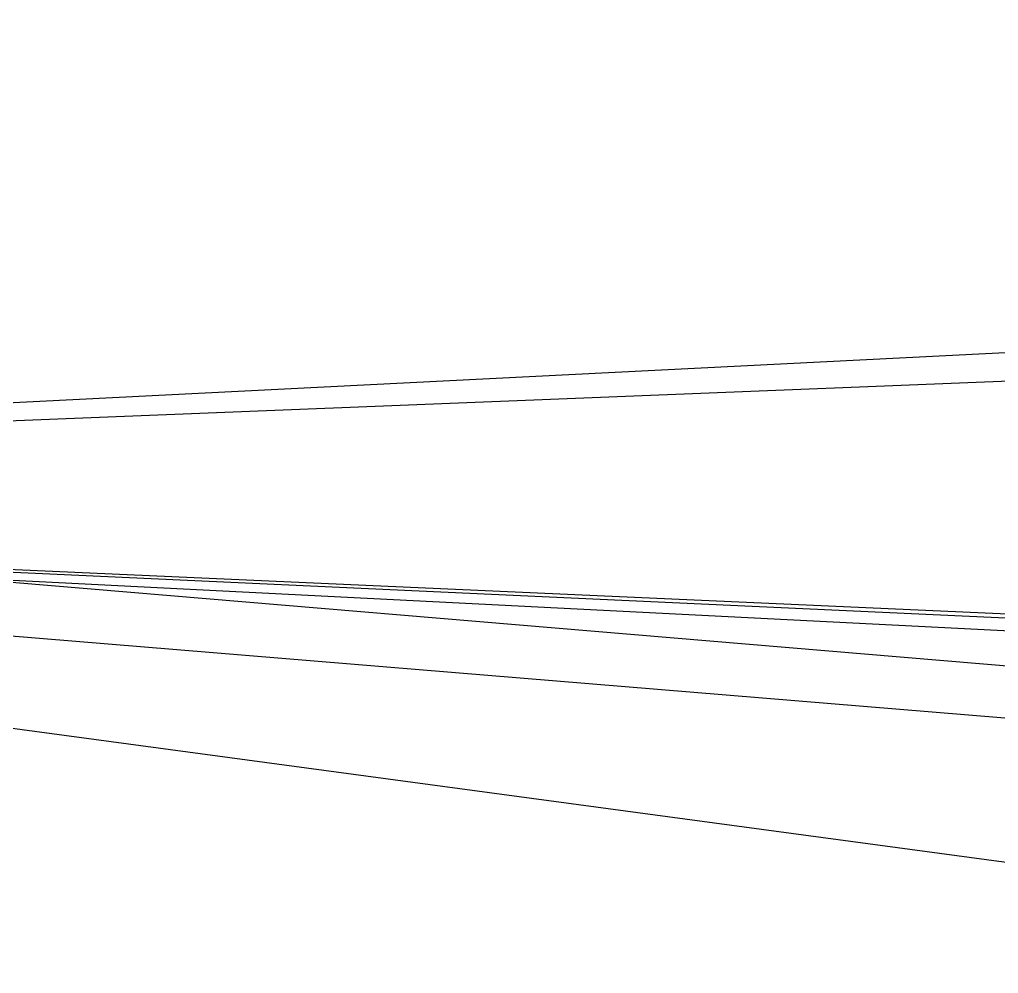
# Model space of a CAD drawing. Header units: millimetres. Extents: x 434053 to 1059003, y -2417481 to 936527.
# Drawn here: x 559603 to 578294, y -1800414 to -1782208 of the extents above; entities that cross this region are included whole.
import ezdxf

# ---------------------------------------------------------------- set-up
doc = ezdxf.new("R2010")
doc.units = ezdxf.units.MM
doc.header["$LTSCALE"] = 1000
doc.header["$MEASUREMENT"] = 0
doc.layers.add('20221202建筑修改', color=6, linetype='Continuous', plot=False)

msp = doc.modelspace()

# ---------------------------------------------------------------- linework, layer by layer
at = {"layer": '20221202建筑修改'}
for points in [[(700161.6, -1784252.8), (525887.9, -1791210.3), (704575.8, -1782207.8)], [(500113.9, -1786928.8), (525887.9, -1786928.8), (538290.9, -1783315.3), (538775.9, -1791210.3), (594213.9, -1795866.3), (684796.6, -1791660.3), (699245.4, -1799510.3)], [(584896.1, -1796075.8), (525887.9, -1791210.3), (594213.9, -1800414.3)], [(684774.4, -1799275.3), (525887.9, -1791210.3), (702998.4, -1799360.3)], [(654124.2, -1796937.3), (525887.9, -1791210.3)]]:
    msp.add_lwpolyline(points, dxfattribs=at)

doc.saveas('drawing.dxf')
